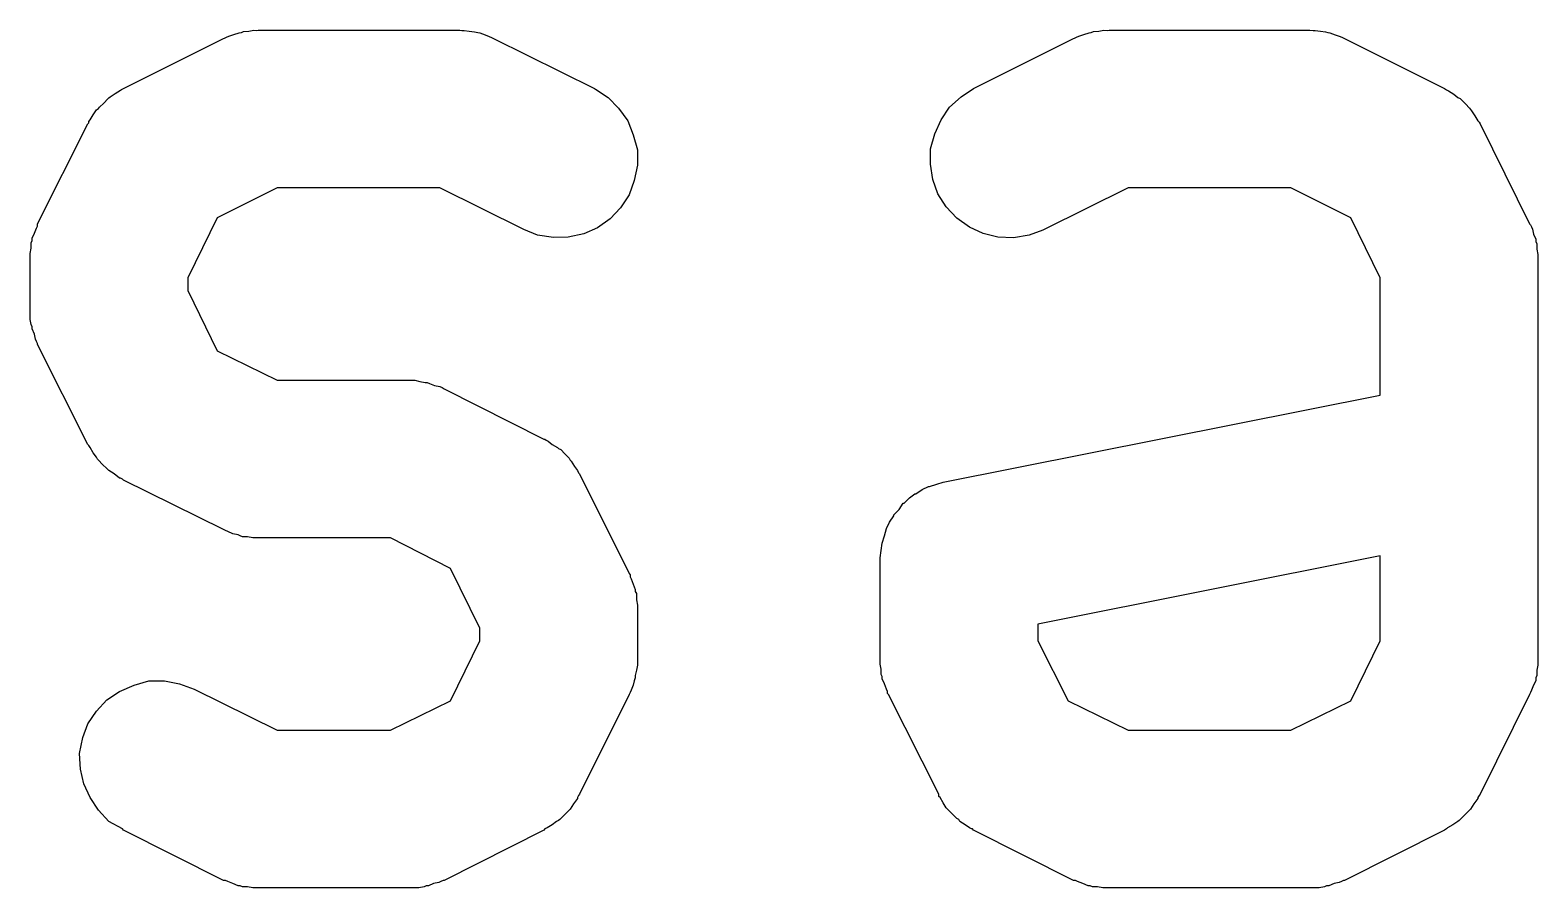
# Model space of a CAD drawing. Extents: x 78 to 209, y -131 to -41.
# Drawn here: x 113.752 to 115.187, y -100.568 to -99.752 of the extents above; entities that cross this region are included whole.
import ezdxf

# ---------------------------------------------------------------- set-up
doc = ezdxf.new("R2010")
doc.units = 0
doc.layers.add('BLACK', color=7, linetype='CONTINUOUS')

msp = doc.modelspace()

# ---------------------------------------------------------------- linework, layer by layer
at = {"layer": 'BLACK', "linetype": 'CONTINUOUS'}
for p, q in [((113.841, -99.8074), (113.936, -99.7597)), ((113.936, -99.7597), (113.937, -99.7593)), ((113.937, -99.7593), (113.939, -99.7585)), ((113.939, -99.7585), (113.941, -99.7575)), ((113.941, -99.7575), (113.946, -99.756)), ((113.946, -99.756), (113.951, -99.7542)), ((113.951, -99.7542), (113.953, -99.7539)), ((113.953, -99.7539), (113.955, -99.7532)), ((113.955, -99.7532), (113.96, -99.7527)), ((113.96, -99.7527), (113.965, -99.7519)), ((113.965, -99.7519), (113.967, -99.752)), ((113.967, -99.752), (113.969, -99.7518)), ((113.969, -99.7518), (114.16, -99.7518)), ((114.16, -99.7518), (114.161, -99.7518)), ((114.161, -99.7518), (114.163, -99.7521)), ((114.163, -99.7521), (114.165, -99.752)), ((114.165, -99.752), (114.17, -99.7529)), ((114.17, -99.7529), (114.175, -99.7535)), ((114.175, -99.7535), (114.178, -99.7541)), ((114.178, -99.7541), (114.18, -99.7545)), ((114.18, -99.7545), (114.185, -99.7563)), ((114.185, -99.7563), (114.189, -99.7579)), ((114.189, -99.7579), (114.191, -99.7589)), ((114.191, -99.7589), (114.193, -99.7597)), ((114.193, -99.7597), (114.289, -99.8074)), ((114.65, -99.8074), (114.745, -99.7597)), ((114.745, -99.7597), (114.746, -99.7593)), ((114.746, -99.7593), (114.748, -99.7585)), ((114.748, -99.7585), (114.75, -99.7575)), ((114.75, -99.7575), (114.755, -99.756)), ((114.755, -99.756), (114.76, -99.7542)), ((114.76, -99.7542), (114.762, -99.7539)), ((114.762, -99.7539), (114.764, -99.7532)), ((114.764, -99.7532), (114.769, -99.7527)), ((114.769, -99.7527), (114.774, -99.7519)), ((114.774, -99.7519), (114.777, -99.752)), ((114.777, -99.752), (114.779, -99.7518)), ((114.779, -99.7518), (114.969, -99.7518)), ((114.969, -99.7518), (114.97, -99.7518)), ((114.97, -99.7518), (114.973, -99.7521)), ((114.973, -99.7521), (114.975, -99.752)), ((114.975, -99.752), (114.98, -99.7529)), ((114.98, -99.7529), (114.985, -99.7535)), ((114.985, -99.7535), (114.987, -99.7541)), ((114.987, -99.7541), (114.989, -99.7545)), ((114.989, -99.7545), (114.994, -99.7563)), ((114.994, -99.7563), (114.999, -99.7579)), ((114.999, -99.7579), (115.001, -99.7589)), ((115.001, -99.7589), (115.003, -99.7597)), ((115.003, -99.7597), (115.098, -99.8074)), ((113.822, -99.8213), (113.826, -99.8172)), ((113.826, -99.8172), (113.827, -99.8163)), ((113.827, -99.8163), (113.828, -99.8151)), ((113.828, -99.8151), (113.833, -99.8121)), ((113.833, -99.8121), (113.838, -99.8089)), ((113.838, -99.8089), (113.839, -99.8082)), ((113.839, -99.8082), (113.841, -99.8074)), ((114.289, -99.8074), (114.29, -99.8078)), ((114.29, -99.8078), (114.302, -99.8158)), ((114.302, -99.8158), (114.312, -99.826)), ((114.627, -99.8252), (114.638, -99.8151)), ((114.638, -99.8151), (114.65, -99.8074)), ((115.098, -99.8074), (115.099, -99.8078)), ((115.099, -99.8078), (115.1, -99.8087)), ((115.1, -99.8087), (115.102, -99.8094)), ((115.102, -99.8094), (115.107, -99.8127)), ((115.107, -99.8127), (115.111, -99.8158)), ((115.111, -99.8158), (115.113, -99.8169)), ((115.113, -99.8169), (115.114, -99.8179)), ((115.114, -99.8179), (115.118, -99.822)), ((113.809, -99.8371), (113.812, -99.8325)), ((113.812, -99.8325), (113.815, -99.8277)), ((113.815, -99.8277), (113.817, -99.8265)), ((113.817, -99.8265), (113.818, -99.8252)), ((113.818, -99.8252), (113.822, -99.8213)), ((114.312, -99.826), (114.321, -99.838)), ((114.619, -99.8371), (114.627, -99.8252)), ((115.118, -99.822), (115.122, -99.826)), ((115.122, -99.826), (115.123, -99.8273)), ((115.123, -99.8273), (115.124, -99.8285)), ((115.124, -99.8285), (115.127, -99.8333)), ((113.759, -99.9361), (113.807, -99.8409)), ((113.807, -99.8409), (113.808, -99.84)), ((113.808, -99.8386), (113.809, -99.8371)), ((113.808, -99.84), (113.808, -99.8386)), ((114.321, -99.838), (114.326, -99.8515)), ((114.613, -99.8505), (114.619, -99.8371)), ((115.127, -99.8333), (115.13, -99.838)), ((115.13, -99.838), (115.131, -99.8395)), ((115.131, -99.8395), (115.132, -99.8409)), ((115.132, -99.8409), (115.179, -99.9361)), ((114.326, -99.8515), (114.33, -99.8658)), ((114.609, -99.8647), (114.613, -99.8505)), ((114.33, -99.8658), (114.33, -99.8804)), ((114.609, -99.8794), (114.609, -99.8647)), ((114.33, -99.8804), (114.327, -99.8948)), ((114.611, -99.8938), (114.609, -99.8794)), ((113.987, -99.9018), (113.93, -99.9303)), ((114.142, -99.9018), (113.987, -99.9018)), ((114.222, -99.9415), (114.142, -99.9018)), ((114.327, -99.8948), (114.322, -99.9084)), ((114.616, -99.9075), (114.611, -99.8938)), ((114.797, -99.9018), (114.717, -99.9415)), ((114.952, -99.9018), (114.797, -99.9018)), ((115.009, -99.9303), (114.952, -99.9018)), ((114.322, -99.9084), (114.314, -99.9208)), ((114.624, -99.92), (114.616, -99.9075)), ((113.93, -99.9303), (113.902, -99.9874)), ((114.304, -99.9314), (114.292, -99.9398)), ((114.314, -99.9208), (114.304, -99.9314)), ((114.634, -99.9307), (114.624, -99.92)), ((114.646, -99.9392), (114.634, -99.9307)), ((115.037, -99.9874), (115.009, -99.9303)), ((113.754, -99.9498), (113.756, -99.945)), ((113.756, -99.945), (113.758, -99.9401)), ((113.758, -99.9401), (113.759, -99.9382)), ((113.759, -99.9382), (113.759, -99.9361)), ((114.235, -99.9468), (114.222, -99.9415)), ((114.25, -99.9492), (114.235, -99.9468)), ((114.279, -99.9457), (114.264, -99.9489)), ((114.292, -99.9398), (114.279, -99.9457)), ((114.659, -99.9453), (114.646, -99.9392)), ((114.673, -99.9487), (114.659, -99.9453)), ((114.703, -99.947), (114.688, -99.9493)), ((114.716, -99.942), (114.703, -99.947)), ((114.717, -99.9415), (114.716, -99.942)), ((115.179, -99.9361), (115.18, -99.9371)), ((115.18, -99.9371), (115.181, -99.9391)), ((115.181, -99.9391), (115.182, -99.9411)), ((115.182, -99.9411), (115.183, -99.946)), ((115.183, -99.946), (115.185, -99.9508)), ((113.752, -99.9642), (113.753, -99.9592)), ((113.753, -99.9541), (113.754, -99.952)), ((113.753, -99.9592), (113.753, -99.9541)), ((113.754, -99.952), (113.754, -99.9498)), ((114.264, -99.9489), (114.25, -99.9492)), ((114.688, -99.9493), (114.673, -99.9487)), ((115.185, -99.9508), (115.185, -99.953)), ((115.185, -99.953), (115.186, -99.9551)), ((115.186, -99.9551), (115.186, -99.9602)), ((115.186, -99.9602), (115.187, -99.9653)), ((113.752, -99.9664), (113.752, -99.9642)), ((113.752, -99.9686), (113.752, -99.9664)), ((113.752, -99.9697), (113.752, -99.9686)), ((113.752, -100.017), (113.752, -99.9697)), ((115.187, -99.9653), (115.187, -99.9675)), ((115.187, -99.9675), (115.187, -99.9697)), ((115.187, -99.9697), (115.187, -100.351)), ((113.902, -99.9874), (113.902, -99.9996)), ((115.037, -100.099), (115.037, -99.9874)), ((113.902, -99.9996), (113.93, -100.057)), ((113.752, -100.019), (113.752, -100.017)), ((113.752, -100.022), (113.752, -100.019)), ((113.752, -100.027), (113.752, -100.022)), ((113.753, -100.032), (113.752, -100.027)), ((113.754, -100.034), (113.753, -100.032)), ((113.754, -100.036), (113.754, -100.034)), ((113.756, -100.041), (113.754, -100.036)), ((113.757, -100.046), (113.756, -100.041)), ((113.758, -100.048), (113.757, -100.046)), ((113.759, -100.05), (113.758, -100.048)), ((113.759, -100.051), (113.759, -100.05)), ((113.807, -100.146), (113.759, -100.051)), ((113.93, -100.057), (113.987, -100.085)), ((113.987, -100.085), (114.112, -100.085)), ((114.112, -100.085), (114.113, -100.085)), ((114.113, -100.085), (114.115, -100.085)), ((114.115, -100.085), (114.118, -100.085)), ((114.118, -100.085), (114.123, -100.086)), ((114.123, -100.086), (114.128, -100.087)), ((114.128, -100.087), (114.13, -100.087)), ((114.13, -100.087), (114.132, -100.088)), ((114.132, -100.088), (114.137, -100.09)), ((114.137, -100.09), (114.142, -100.091)), ((114.142, -100.091), (114.144, -100.092)), ((114.144, -100.092), (114.146, -100.093)), ((114.146, -100.093), (114.241, -100.141)), ((114.621, -100.182), (115.037, -100.099)), ((113.808, -100.147), (113.807, -100.146)), ((113.809, -100.149), (113.808, -100.147)), ((114.241, -100.141), (114.242, -100.141)), ((114.242, -100.141), (114.243, -100.142)), ((114.243, -100.142), (114.245, -100.143)), ((114.245, -100.143), (114.249, -100.146)), ((114.249, -100.146), (114.254, -100.149)), ((113.812, -100.154), (113.809, -100.149)), ((113.815, -100.158), (113.812, -100.154)), ((113.816, -100.16), (113.815, -100.158)), ((113.817, -100.161), (113.816, -100.16)), ((113.821, -100.165), (113.817, -100.161)), ((114.254, -100.149), (114.255, -100.15)), ((114.255, -100.15), (114.257, -100.151)), ((114.257, -100.151), (114.261, -100.155)), ((114.261, -100.155), (114.265, -100.159)), ((114.265, -100.159), (114.266, -100.161)), ((114.266, -100.161), (114.267, -100.162)), ((114.267, -100.162), (114.27, -100.167)), ((113.825, -100.169), (113.821, -100.165)), ((113.826, -100.17), (113.825, -100.169)), ((113.827, -100.171), (113.826, -100.17)), ((113.832, -100.174), (113.827, -100.171)), ((113.837, -100.178), (113.832, -100.174)), ((114.27, -100.167), (114.273, -100.171)), ((114.273, -100.171), (114.274, -100.173)), ((114.274, -100.173), (114.275, -100.174)), ((114.275, -100.174), (114.322, -100.269)), ((113.838, -100.178), (113.837, -100.178)), ((113.84, -100.179), (113.838, -100.178)), ((113.841, -100.18), (113.84, -100.179)), ((113.936, -100.227), (113.841, -100.18)), ((114.595, -100.193), (114.601, -100.189)), ((114.601, -100.189), (114.607, -100.186)), ((114.607, -100.186), (114.608, -100.186)), ((114.608, -100.186), (114.615, -100.184)), ((114.608, -100.186), (114.608, -100.186)), ((114.615, -100.184), (114.621, -100.182)), ((114.579, -100.208), (114.583, -100.202)), ((114.583, -100.202), (114.583, -100.202)), ((114.583, -100.202), (114.584, -100.202)), ((114.584, -100.202), (114.589, -100.197)), ((114.589, -100.197), (114.594, -100.193)), ((114.594, -100.193), (114.595, -100.193)), ((114.595, -100.193), (114.595, -100.193)), ((114.567, -100.226), (114.57, -100.22)), ((114.57, -100.22), (114.574, -100.214)), ((114.574, -100.213), (114.579, -100.208)), ((114.574, -100.214), (114.574, -100.213)), ((114.574, -100.213), (114.574, -100.213)), ((113.938, -100.228), (113.936, -100.227)), ((113.94, -100.229), (113.938, -100.228)), ((113.945, -100.231), (113.94, -100.229)), ((113.95, -100.232), (113.945, -100.231)), ((113.952, -100.233), (113.95, -100.232)), ((113.954, -100.234), (113.952, -100.233)), ((113.959, -100.234), (113.954, -100.234)), ((113.964, -100.235), (113.959, -100.234)), ((114.563, -100.24), (114.565, -100.233)), ((114.565, -100.233), (114.567, -100.226)), ((114.567, -100.226), (114.567, -100.226)), ((114.567, -100.226), (114.567, -100.226)), ((113.966, -100.235), (113.964, -100.235)), ((113.968, -100.235), (113.966, -100.235)), ((113.969, -100.235), (113.968, -100.235)), ((114.095, -100.235), (113.969, -100.235)), ((114.152, -100.264), (114.095, -100.235)), ((114.561, -100.254), (114.562, -100.247)), ((114.562, -100.247), (114.563, -100.24)), ((114.563, -100.24), (114.563, -100.24)), ((114.563, -100.24), (114.563, -100.24)), ((114.561, -100.255), (114.561, -100.254)), ((114.561, -100.351), (114.561, -100.255)), ((114.561, -100.255), (114.561, -100.255)), ((114.561, -100.255), (114.561, -100.255)), ((114.561, -100.255), (114.561, -100.255)), ((115.037, -100.252), (114.711, -100.317)), ((115.037, -100.333), (115.037, -100.252)), ((114.18, -100.321), (114.152, -100.264)), ((114.322, -100.269), (114.323, -100.27)), ((114.323, -100.27), (114.323, -100.272)), ((114.323, -100.272), (114.324, -100.274)), ((114.324, -100.274), (114.326, -100.279)), ((114.326, -100.279), (114.328, -100.284)), ((114.328, -100.284), (114.328, -100.286)), ((114.328, -100.286), (114.329, -100.288)), ((114.329, -100.288), (114.329, -100.294)), ((114.329, -100.294), (114.33, -100.299)), ((114.33, -100.299), (114.33, -100.301)), ((114.33, -100.301), (114.33, -100.303)), ((114.33, -100.303), (114.33, -100.351)), ((114.711, -100.317), (114.711, -100.333)), ((114.152, -100.39), (114.18, -100.333)), ((114.18, -100.333), (114.18, -100.321)), ((114.711, -100.333), (114.74, -100.39)), ((115.009, -100.39), (115.037, -100.333)), ((114.329, -100.361), (114.328, -100.366)), ((114.33, -100.356), (114.329, -100.361)), ((114.33, -100.351), (114.33, -100.352)), ((114.33, -100.352), (114.33, -100.354)), ((114.33, -100.354), (114.33, -100.356)), ((114.561, -100.353), (114.561, -100.351)), ((114.561, -100.355), (114.561, -100.353)), ((114.562, -100.36), (114.561, -100.355)), ((114.562, -100.365), (114.562, -100.36)), ((115.187, -100.356), (115.186, -100.361)), ((115.186, -100.361), (115.186, -100.366)), ((115.187, -100.351), (115.187, -100.352)), ((115.187, -100.352), (115.187, -100.354)), ((115.187, -100.354), (115.187, -100.356)), ((113.837, -100.381), (113.851, -100.375)), ((113.851, -100.375), (113.865, -100.371)), ((113.865, -100.371), (113.88, -100.371)), ((113.88, -100.371), (113.894, -100.374)), ((113.894, -100.374), (113.908, -100.379)), ((114.326, -100.375), (114.324, -100.38)), ((114.327, -100.371), (114.326, -100.375)), ((114.328, -100.368), (114.327, -100.371)), ((114.328, -100.366), (114.328, -100.368)), ((114.563, -100.367), (114.562, -100.365)), ((114.563, -100.369), (114.563, -100.367)), ((114.565, -100.374), (114.563, -100.369)), ((114.567, -100.379), (114.565, -100.374)), ((115.183, -100.375), (115.181, -100.38)), ((115.185, -100.371), (115.183, -100.375)), ((115.186, -100.366), (115.185, -100.368)), ((115.185, -100.368), (115.185, -100.371)), ((113.815, -100.4), (113.825, -100.389)), ((113.825, -100.389), (113.837, -100.381)), ((113.908, -100.379), (113.987, -100.418)), ((114.095, -100.418), (114.152, -100.39)), ((114.322, -100.384), (114.275, -100.479)), ((114.323, -100.382), (114.322, -100.384)), ((114.324, -100.38), (114.323, -100.382)), ((114.568, -100.381), (114.567, -100.379)), ((114.568, -100.383), (114.568, -100.381)), ((114.569, -100.384), (114.568, -100.383)), ((114.617, -100.479), (114.569, -100.384)), ((114.74, -100.39), (114.797, -100.418)), ((114.952, -100.418), (115.009, -100.39)), ((115.179, -100.384), (115.132, -100.479)), ((115.18, -100.382), (115.179, -100.384)), ((115.181, -100.38), (115.18, -100.382)), ((113.807, -100.412), (113.815, -100.4)), ((113.802, -100.425), (113.807, -100.412)), ((113.987, -100.418), (114.095, -100.418)), ((114.797, -100.418), (114.952, -100.418)), ((113.799, -100.44), (113.802, -100.425)), ((113.8, -100.455), (113.799, -100.44)), ((113.803, -100.469), (113.8, -100.455)), ((113.809, -100.482), (113.803, -100.469)), ((113.817, -100.494), (113.809, -100.482)), ((114.266, -100.493), (114.265, -100.494)), ((114.269, -100.488), (114.266, -100.493)), ((114.273, -100.483), (114.269, -100.488)), ((114.274, -100.48), (114.273, -100.482)), ((114.273, -100.482), (114.273, -100.483)), ((114.275, -100.479), (114.274, -100.48)), ((114.617, -100.481), (114.617, -100.479)), ((114.618, -100.482), (114.617, -100.481)), ((114.621, -100.487), (114.618, -100.482)), ((114.624, -100.492), (114.621, -100.487)), ((114.625, -100.493), (114.624, -100.492)), ((114.626, -100.494), (114.625, -100.493)), ((115.123, -100.493), (115.122, -100.494)), ((115.126, -100.488), (115.123, -100.493)), ((115.13, -100.483), (115.126, -100.488)), ((115.131, -100.48), (115.13, -100.482)), ((115.13, -100.482), (115.13, -100.483)), ((115.132, -100.479), (115.131, -100.48)), ((113.827, -100.505), (113.817, -100.494)), ((113.84, -100.512), (113.827, -100.505)), ((114.253, -100.505), (114.249, -100.508)), ((114.255, -100.504), (114.253, -100.505)), ((114.256, -100.503), (114.255, -100.504)), ((114.26, -100.499), (114.256, -100.503)), ((114.264, -100.495), (114.26, -100.499)), ((114.265, -100.494), (114.264, -100.495)), ((114.63, -100.498), (114.626, -100.494)), ((114.634, -100.502), (114.63, -100.498)), ((114.636, -100.503), (114.634, -100.502)), ((114.637, -100.505), (114.636, -100.503)), ((114.642, -100.508), (114.637, -100.505)), ((115.111, -100.505), (115.106, -100.508)), ((115.112, -100.504), (115.111, -100.505)), ((115.113, -100.503), (115.112, -100.504)), ((115.117, -100.499), (115.113, -100.503)), ((115.121, -100.495), (115.117, -100.499)), ((115.122, -100.494), (115.121, -100.495)), ((113.841, -100.513), (113.84, -100.512)), ((113.936, -100.561), (113.841, -100.513)), ((114.241, -100.513), (114.146, -100.561)), ((114.242, -100.512), (114.241, -100.513)), ((114.244, -100.511), (114.242, -100.512)), ((114.249, -100.508), (114.244, -100.511)), ((114.646, -100.511), (114.642, -100.508)), ((114.648, -100.512), (114.646, -100.511)), ((114.649, -100.512), (114.648, -100.512)), ((114.65, -100.513), (114.649, -100.512)), ((114.745, -100.561), (114.65, -100.513)), ((115.098, -100.513), (115.003, -100.561)), ((115.1, -100.512), (115.098, -100.513)), ((115.101, -100.511), (115.1, -100.512)), ((115.106, -100.508), (115.101, -100.511)), ((113.938, -100.561), (113.936, -100.561)), ((113.94, -100.562), (113.938, -100.561)), ((113.945, -100.564), (113.94, -100.562)), ((113.95, -100.566), (113.945, -100.564)), ((114.136, -100.564), (114.131, -100.566)), ((114.141, -100.563), (114.136, -100.564)), ((114.143, -100.562), (114.141, -100.563)), ((114.145, -100.561), (114.143, -100.562)), ((114.146, -100.561), (114.145, -100.561)), ((114.747, -100.561), (114.745, -100.561)), ((114.749, -100.562), (114.747, -100.561)), ((114.754, -100.564), (114.749, -100.562)), ((114.759, -100.566), (114.754, -100.564)), ((114.993, -100.564), (114.988, -100.566)), ((114.998, -100.563), (114.993, -100.564)), ((115, -100.562), (114.998, -100.563)), ((115.002, -100.561), (115, -100.562)), ((115.003, -100.561), (115.002, -100.561)), ((113.952, -100.566), (113.95, -100.566)), ((113.954, -100.567), (113.952, -100.566)), ((113.959, -100.567), (113.954, -100.567)), ((113.964, -100.568), (113.959, -100.567)), ((113.966, -100.568), (113.964, -100.568)), ((113.968, -100.568), (113.966, -100.568)), ((113.969, -100.568), (113.968, -100.568)), ((114.112, -100.568), (113.969, -100.568)), ((114.114, -100.568), (114.112, -100.568)), ((114.117, -100.568), (114.114, -100.568)), ((114.122, -100.568), (114.117, -100.568)), ((114.127, -100.567), (114.122, -100.568)), ((114.129, -100.566), (114.127, -100.567)), ((114.131, -100.566), (114.129, -100.566)), ((114.761, -100.566), (114.759, -100.566)), ((114.763, -100.567), (114.761, -100.566)), ((114.768, -100.567), (114.763, -100.567)), ((114.773, -100.568), (114.768, -100.567)), ((114.776, -100.568), (114.773, -100.568)), ((114.778, -100.568), (114.776, -100.568)), ((114.779, -100.568), (114.778, -100.568)), ((114.969, -100.568), (114.779, -100.568)), ((114.972, -100.568), (114.969, -100.568)), ((114.974, -100.568), (114.972, -100.568)), ((114.979, -100.568), (114.974, -100.568)), ((114.984, -100.567), (114.979, -100.568)), ((114.986, -100.566), (114.984, -100.567)), ((114.988, -100.566), (114.986, -100.566))]:
    msp.add_line(p, q, dxfattribs=at)

doc.saveas('drawing.dxf')
